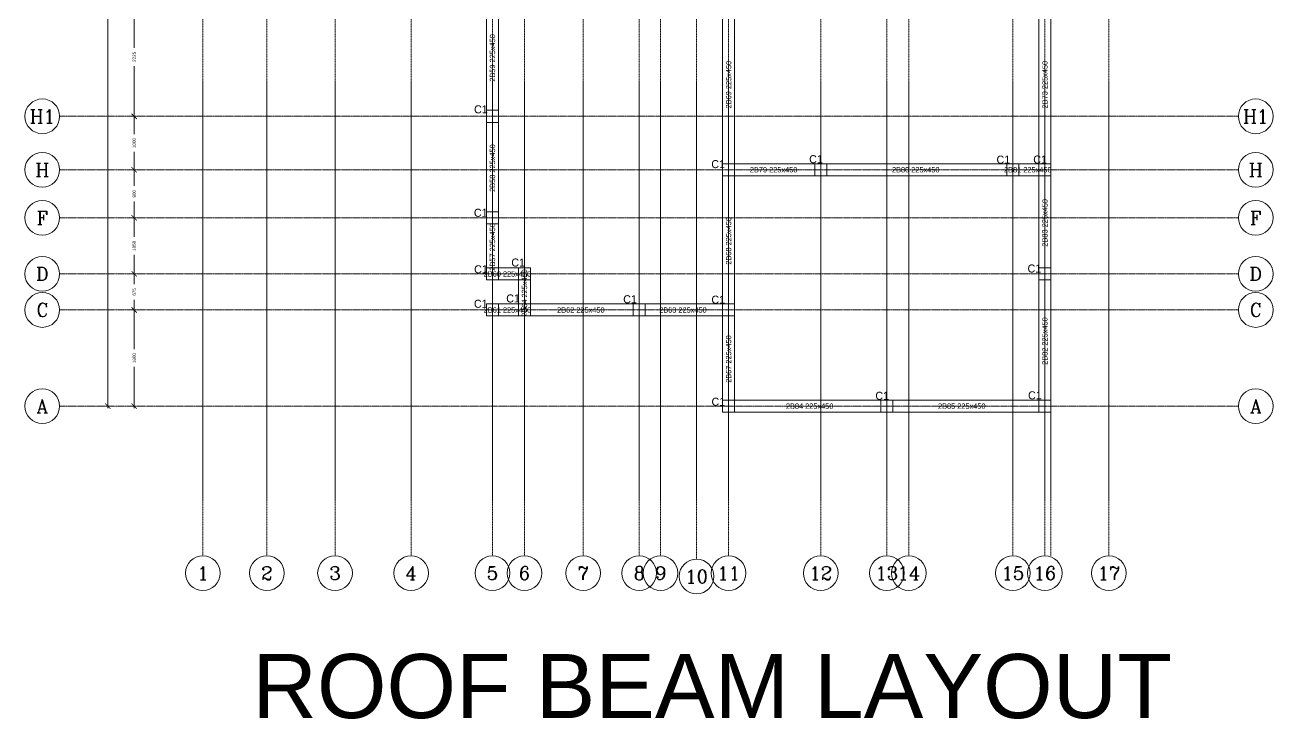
# Model space of a CAD drawing. Header units: inches. Extents: x 63905 to 122805, y 38716 to 73428.
# Drawn here: x 99421 to 122805, y 39354 to 52346 of the extents above; entities that cross this region are included whole.
import ezdxf
from ezdxf.enums import TextEntityAlignment as Align

# ---------------------------------------------------------------- set-up
doc = ezdxf.new("R2010")
doc.units = ezdxf.units.IN
doc.header["$MEASUREMENT"] = 0
doc.linetypes.add('CENTER2', pattern=[0.7, 0.5, -0.1, 0, -0.1])
doc.linetypes.add('HIDDEN2', pattern=[0.1875, 0.125, -0.0625])
doc.layers.get('Defpoints').update_dxf_attribs({"lineweight": 9})
for name, color, linetype, lineweight in [('Axis_1', 8, 'CENTER2', 0), ('Axis_2', 8, 'CENTER2', 0), ('AxisBalloons_1', 150, 'ByLayer', 0), ('AxisBalloons_2', 150, 'ByLayer', 0), ('AxisText_1', 18, 'ByLayer', 0), ('AxisText_2', 18, 'ByLayer', 0), ('Beam', 3, 'HIDDEN2', 0), ('BeamText', 5, 'ByLayer', 0), ('Column', 1, 'ByLayer', 0), ('ELMLAB', 2, 'Continuous', 0)]:
    doc.layers.add(name, color=color, linetype=linetype, lineweight=lineweight)
doc.layers.add('texts', color=7, linetype='Continuous')
doc.styles.add('AxisText_1', font='ROMANC', dxfattribs={"height": 50})
doc.styles.add('AxisText_2', font='ROMANC', dxfattribs={"height": 50})
doc.styles.add('BeamText', font='TXT', dxfattribs={"height": 1000})
doc.styles.add('FootingText', font='TXT', dxfattribs={"height": 1500})
doc.styles.get("Standard").update_dxf_attribs({"font": 'arial.ttf'})
doc.dimstyles.new('DAMMY D', dxfattribs={"dimtxt": 60, "dimasz": 100, "dimexe": 100, "dimexo": 100, "dimgap": 80, "dimtad": 0, "dimdec": 0, "dimtxsty": 'Standard', "dimblk": 'ARCHTICK', "dimcen": 2.5, "dimdle": 40, "dimse1": 1, "dimse2": 1, "dimclrd": 7, "dimclre": 256, "dimclrt": 7, "dimadec": 0, "dimazin": 0, "dimtfac": 1, "dimtdec": 0, "dimtmove": 0, "dimatfit": 3, "dimldrblk": 'ARCHTICK', "dimfxl": 0.18, "dimlwd": -1, "dimlwe": -1, "dimarcsym": 0})

# ---------------------------------------------------------------- blocks, each defined once
blk = doc.blocks.new('_ArchTick')
at = {"color": 0, "linetype": 'ByBlock', "const_width": 0.15}
blk.add_lwpolyline([(-0.5, -0.5), (0.5, 0.5)], dxfattribs=at)
blk = doc.blocks.new('*D146')
at = {"layer": 'Defpoints', "color": 0, "transparency": 16777216}
for p in [(101467, 47011), (102755, 47011), (102755, 45211)]:
    blk.add_point(p, dxfattribs=at)
at = {"layer": 'ELMLAB', "color": 7, "transparency": 16777216}
for p, q in [((101467, 47051), (101467, 46278)), ((101467, 45171), (101467, 45944))]:
    blk.add_line(p, q, dxfattribs=at)
at = {"layer": 'ELMLAB', "color": 7, "transparency": 16777216, "xscale": 100, "yscale": 100, "zscale": 100}
for p, rotation in [((101467, 47011), 90), ((101467, 45211), 270)]:
    blk.add_blockref('_ArchTick', p, dxfattribs=dict(at, rotation=rotation))
at = {"layer": 'ELMLAB', "color": 7, "transparency": 16777216, "insert": (101467, 46111), "char_height": 60, "attachment_point": 5, "rotation": 90}
blk.add_mtext('1800', dxfattribs=at)
blk = doc.blocks.new('*D147')
at = {"layer": 'Defpoints', "color": 0, "transparency": 16777216}
for p in [(100071, 47686), (101467, 47686), (100071, 47011)]:
    blk.add_point(p, dxfattribs=at)
at = {"layer": 'ELMLAB', "color": 7, "transparency": 16777216}
for p, q in [((101467, 47726), (101467, 47495)), ((101467, 46971), (101467, 47202))]:
    blk.add_line(p, q, dxfattribs=at)
at = {"layer": 'ELMLAB', "color": 7, "transparency": 16777216, "xscale": 100, "yscale": 100, "zscale": 100}
for p, rotation in [((101467, 47686), 90), ((101467, 47011), 270)]:
    blk.add_blockref('_ArchTick', p, dxfattribs=dict(at, rotation=rotation))
at = {"layer": 'ELMLAB', "color": 7, "transparency": 16777216, "insert": (101467, 47349), "char_height": 60, "attachment_point": 5, "rotation": 90}
blk.add_mtext('675', dxfattribs=at)
blk = doc.blocks.new('*D148')
at = {"layer": 'Defpoints', "color": 0, "transparency": 16777216}
for p in [(100071, 48736), (101467, 48736), (100071, 47686)]:
    blk.add_point(p, dxfattribs=at)
at = {"layer": 'ELMLAB', "color": 7, "transparency": 16777216}
for p, q in [((101467, 48776), (101467, 48378)), ((101467, 47646), (101467, 48044))]:
    blk.add_line(p, q, dxfattribs=at)
at = {"layer": 'ELMLAB', "color": 7, "transparency": 16777216, "xscale": 100, "yscale": 100, "zscale": 100}
for p, rotation in [((101467, 48736), 90), ((101467, 47686), 270)]:
    blk.add_blockref('_ArchTick', p, dxfattribs=dict(at, rotation=rotation))
at = {"layer": 'ELMLAB', "color": 7, "transparency": 16777216, "insert": (101467, 48211), "char_height": 60, "attachment_point": 5, "rotation": 90}
blk.add_mtext('1050', dxfattribs=at)
blk = doc.blocks.new('*D149')
at = {"layer": 'Defpoints', "color": 0, "transparency": 16777216}
for p in [(100071, 49636), (101467, 49636), (100071, 48736)]:
    blk.add_point(p, dxfattribs=at)
at = {"layer": 'ELMLAB', "color": 7, "transparency": 16777216}
for p, q in [((101467, 49676), (101467, 49332)), ((101467, 48696), (101467, 49040))]:
    blk.add_line(p, q, dxfattribs=at)
at = {"layer": 'ELMLAB', "color": 7, "transparency": 16777216, "xscale": 100, "yscale": 100, "zscale": 100}
for p, rotation in [((101467, 49636), 90), ((101467, 48736), 270)]:
    blk.add_blockref('_ArchTick', p, dxfattribs=dict(at, rotation=rotation))
at = {"layer": 'ELMLAB', "color": 7, "transparency": 16777216, "insert": (101467, 49186), "char_height": 60, "attachment_point": 5, "rotation": 90}
blk.add_mtext('900', dxfattribs=at)
blk = doc.blocks.new('*D150')
at = {"layer": 'Defpoints', "color": 0, "transparency": 16777216}
for p in [(100071, 50636), (101467, 50636), (100071, 49636)]:
    blk.add_point(p, dxfattribs=at)
at = {"layer": 'ELMLAB', "color": 7, "transparency": 16777216}
for p, q in [((101467, 50676), (101467, 50303)), ((101467, 49596), (101467, 49969))]:
    blk.add_line(p, q, dxfattribs=at)
at = {"layer": 'ELMLAB', "color": 7, "transparency": 16777216, "xscale": 100, "yscale": 100, "zscale": 100}
for p, rotation in [((101467, 50636), 90), ((101467, 49636), 270)]:
    blk.add_blockref('_ArchTick', p, dxfattribs=dict(at, rotation=rotation))
at = {"layer": 'ELMLAB', "color": 7, "transparency": 16777216, "insert": (101467, 50136), "char_height": 60, "attachment_point": 5, "rotation": 90}
blk.add_mtext('1000', dxfattribs=at)
blk = doc.blocks.new('*D151')
at = {"layer": 'Defpoints', "color": 0, "transparency": 16777216}
for p in [(100071, 52861), (101467, 52861), (100071, 50636)]:
    blk.add_point(p, dxfattribs=at)
at = {"layer": 'ELMLAB', "color": 7, "transparency": 16777216}
for p, q in [((101467, 52901), (101467, 51919)), ((101467, 50596), (101467, 51578))]:
    blk.add_line(p, q, dxfattribs=at)
at = {"layer": 'ELMLAB', "color": 7, "transparency": 16777216, "xscale": 100, "yscale": 100, "zscale": 100}
for p, rotation in [((101467, 52861), 90), ((101467, 50636), 270)]:
    blk.add_blockref('_ArchTick', p, dxfattribs=dict(at, rotation=rotation))
at = {"layer": 'ELMLAB', "color": 7, "transparency": 16777216, "insert": (101467, 51749), "char_height": 60, "attachment_point": 5, "rotation": 90}
blk.add_mtext('2225', dxfattribs=at)
blk = doc.blocks.new('*D170')
at = {"layer": 'Defpoints', "color": 0, "transparency": 16777216}
for p in [(100071, 70374), (100071, 45211), (100972, 45211)]:
    blk.add_point(p, dxfattribs=at)
at = {"layer": 'ELMLAB', "color": 7, "transparency": 16777216}
for p, q in [((100972, 70414), (100972, 57986)), ((100972, 45171), (100972, 57599))]:
    blk.add_line(p, q, dxfattribs=at)
at = {"layer": 'ELMLAB', "color": 7, "transparency": 16777216, "xscale": 100, "yscale": 100, "zscale": 100}
for p, rotation in [((100972, 70374), 90), ((100972, 45211), 270)]:
    blk.add_blockref('_ArchTick', p, dxfattribs=dict(at, rotation=rotation))
at = {"layer": 'ELMLAB', "color": 7, "transparency": 16777216, "insert": (100972, 57792), "char_height": 60, "attachment_point": 5, "rotation": 90}
blk.add_mtext('25163', dxfattribs=at)

msp = doc.modelspace()

# ---------------------------------------------------------------- linework, layer by layer
at = {"layer": 'Axis_1'}
for p, q in [((100070.8, 50636), (122155.2, 50636)), ((100070.8, 49636), (122155.2, 49636)), ((100070.8, 48736), (122155.2, 48736)), ((100070.8, 47686), (122155.2, 47686)), ((100070.8, 47011), (122155.2, 47011)), ((100070.8, 45211), (122155.2, 45211))]:
    msp.add_line(p, q, dxfattribs=at)
at = {"layer": 'Axis_2'}
for p, q in [((102755, 42410.1), (102755, 72778.5)), ((103955, 42410.1), (103955, 72778.5)), ((105230, 42410.1), (105230, 72778.5)), ((106655, 42410.1), (106655, 72778.5)), ((108180, 42410.1), (108180, 72778.5)), ((108780, 42410.1), (108780, 72778.5)), ((109880, 42410.1), (109880, 72778.5)), ((110930, 42410.1), (110930, 72778.5)), ((111330, 42410.1), (111330, 72778.5)), ((112005, 42348.5), (112005, 72778.5)), ((112605, 42410.1), (112605, 72778.5)), ((114330, 42410.1), (114330, 72778.5)), ((115567.5, 42410.1), (115567.5, 72778.5)), ((115980, 42410.1), (115980, 72778.5)), ((117930, 42410.1), (117930, 72778.5)), ((118530, 42410.1), (118530, 72778.5)), ((118530, 42410.1), (118530, 72778.5)), ((118530, 42410.1), (118530, 72778.5)), ((118642.5, 42410.1), (118642.5, 72778.5)), ((119730, 42410.1), (119730, 72778.5))]:
    msp.add_line(p, q, dxfattribs=at)
at = {"layer": 'AxisBalloons_1'}
for centre in [(99745.8, 50636), (122480.2, 50636), (99745.8, 49636), (122480.2, 49636), (99745.8, 48736), (122480.2, 48736), (99745.8, 47686), (122480.2, 47686), (99745.8, 47011), (122480.2, 47011), (99745.8, 45211), (122480.2, 45211)]:
    msp.add_circle(centre, 325, dxfattribs=at)
at = {"layer": 'AxisBalloons_2'}
for centre in [(102755, 42085.1), (103955, 42085.1), (105230, 42085.1), (106655, 42085.1), (108180, 42085.1), (108780, 42085.1), (109880, 42085.1), (110930, 42085.1), (111330, 42085.1), (112005, 42023.5), (112605, 42085.1), (114330, 42085.1), (115567.5, 42085.1), (115980, 42085.1), (117930, 42085.1), (118530, 42085.1), (119730, 42085.1)]:
    msp.add_circle(centre, 325, dxfattribs=at)
at = {"layer": 'Beam', "linetype": 'Continuous'}
for p, q in [((108067.5, 50748.5), (108067.5, 52748.5)), ((108292.5, 50748.5), (108292.5, 52748.5)), ((112492.5, 49748.5), (112492.5, 52748.5)), ((112717.5, 49748.5), (112717.5, 52748.5)), ((118417.5, 49748.5), (118417.5, 52748.5)), ((118642.5, 49748.5), (118642.5, 52748.5)), ((108067.5, 48848.5), (108067.5, 50523.5)), ((108292.5, 48848.5), (108292.5, 50523.5)), ((112717.5, 49748.5), (114217.5, 49748.5)), ((114442.5, 49748.5), (117817.5, 49748.5)), ((118042.5, 49748.5), (118417.5, 49748.5)), ((112492.5, 47123.5), (112492.5, 49523.5)), ((112717.5, 47123.5), (112717.5, 49523.5)), ((112717.5, 49523.5), (114217.5, 49523.5)), ((114442.5, 49523.5), (117817.5, 49523.5)), ((118042.5, 49523.5), (118417.5, 49523.5)), ((118417.5, 47798.5), (118417.5, 49523.5)), ((118642.5, 47798.5), (118642.5, 49523.5)), ((108067.5, 47798.5), (108067.5, 48623.5)), ((108292.5, 47798.5), (108292.5, 48623.5)), ((108292.5, 47798.5), (108667.5, 47798.5)), ((108292.5, 47573.5), (108667.5, 47573.5)), ((108667.5, 47123.5), (108667.5, 47573.5)), ((108892.5, 47123.5), (108892.5, 47573.5)), ((118417.5, 45323.5), (118417.5, 47573.5)), ((118642.5, 45323.5), (118642.5, 47573.5)), ((108292.5, 47123.5), (108667.5, 47123.5)), ((108892.5, 47123.5), (110817.5, 47123.5)), ((111042.5, 47123.5), (112492.5, 47123.5)), ((108292.5, 46898.5), (108667.5, 46898.5)), ((108892.5, 46898.5), (110817.5, 46898.5)), ((111042.5, 46898.5), (112492.5, 46898.5)), ((112492.5, 45323.5), (112492.5, 46898.5)), ((112717.5, 45323.5), (112717.5, 46898.5)), ((112717.5, 45323.5), (115567.5, 45323.5)), ((115567.5, 45323.5), (118417.5, 45323.5)), ((112717.5, 45098.5), (115567.5, 45098.5)), ((115567.5, 45098.5), (118417.5, 45098.5))]:
    msp.add_line(p, q, dxfattribs=at)
at = {"layer": 'Column'}
for points in [[(108067.5, 50523.5), (108292.5, 50523.5), (108292.5, 50748.5), (108067.5, 50748.5)], [(112492.5, 49523.5), (112717.5, 49523.5), (112717.5, 49748.5), (112492.5, 49748.5)], [(114217.5, 49523.5), (114442.5, 49523.5), (114442.5, 49748.5), (114217.5, 49748.5)], [(117817.5, 49523.5), (118042.5, 49523.5), (118042.5, 49748.5), (117817.5, 49748.5)], [(118417.5, 49523.5), (118642.5, 49523.5), (118642.5, 49748.5), (118417.5, 49748.5)], [(108067.5, 48623.5), (108292.5, 48623.5), (108292.5, 48848.5), (108067.5, 48848.5)], [(108067.5, 47573.5), (108292.5, 47573.5), (108292.5, 47798.5), (108067.5, 47798.5)], [(108667.5, 47573.5), (108892.5, 47573.5), (108892.5, 47798.5), (108667.5, 47798.5)], [(118417.5, 47573.5), (118642.5, 47573.5), (118642.5, 47798.5), (118417.5, 47798.5)], [(108067.5, 46898.5), (108292.5, 46898.5), (108292.5, 47123.5), (108067.5, 47123.5)], [(108667.5, 46898.5), (108892.5, 46898.5), (108892.5, 47123.5), (108667.5, 47123.5)], [(110817.5, 46898.5), (111042.5, 46898.5), (111042.5, 47123.5), (110817.5, 47123.5)], [(112492.5, 46898.5), (112717.5, 46898.5), (112717.5, 47123.5), (112492.5, 47123.5)], [(112492.5, 45098.5), (112717.5, 45098.5), (112717.5, 45323.5), (112492.5, 45323.5)], [(115455, 45098.5), (115680, 45098.5), (115680, 45323.5), (115455, 45323.5)], [(118417.5, 45098.5), (118642.5, 45098.5), (118642.5, 45323.5), (118417.5, 45323.5)]]:
    msp.add_lwpolyline(points, close=True, dxfattribs=at)

# ---------------------------------------------------------------- texts
at = {"layer": 'AxisText_1', "linetype": 'Continuous', "style": 'AxisText_1'}
for s, p in [('H1', (99745.8, 50636)), ('H1', (122480.2, 50636)), ('H', (99745.8, 49636)), ('H', (122480.2, 49636)), ('F', (99745.8, 48736)), ('F', (122480.2, 48736)), ('D', (99745.8, 47686)), ('D', (122480.2, 47686)), ('C', (99745.8, 47011)), ('C', (122480.2, 47011)), ('A', (99745.8, 45211)), ('A', (122480.2, 45211))]:
    msp.add_text(s, height=250, dxfattribs=at).set_placement(p, align=Align.MIDDLE_CENTER)
at = {"layer": 'AxisText_2', "linetype": 'Continuous', "style": 'AxisText_2'}
for s, p in [('1', (102755, 42085.1)), ('2', (103955, 42085.1)), ('3', (105230, 42085.1)), ('4', (106655, 42085.1)), ('5', (108180, 42085.1)), ('6', (108780, 42085.1)), ('7', (109880, 42085.1)), ('8', (110930, 42085.1)), ('9', (111330, 42085.1)), ('10', (112005, 42023.5)), ('11', (112605, 42085.1)), ('12', (114330, 42085.1)), ('13', (115567.5, 42085.1)), ('14', (115980, 42085.1)), ('15', (117930, 42085.1)), ('16', (118530, 42085.1)), ('17', (119730, 42085.1))]:
    msp.add_text(s, height=250, dxfattribs=at).set_placement(p, align=Align.MIDDLE_CENTER)
at = {"layer": 'Beam', "color": 5, "linetype": 'Continuous', "lineweight": 30, "style": 'FootingText'}
for p in [(107835.2, 50646.6), (112280.2, 49621.1), (114113.7, 49713.6), (117624.7, 49705.1), (118312.7, 49707.1), (107832.2, 48710.6), (108533.7, 47779.1), (107836.7, 47652.1), (118205.7, 47667.1), (108438.2, 47106.6), (110629.7, 47091.6), (112282.2, 47084.1), (107833.2, 47007.6), (112284.7, 45173.6), (115354.2, 45284.6), (118215.7, 45293.6)]:
    msp.add_text('C1', height=150, dxfattribs=at).set_placement(p, align=Align.BOTTOM_LEFT)
at = {"layer": 'BeamText', "linetype": 'Continuous', "style": 'BeamText'}
for s, p in [('2B59 225x450 ', (108180, 51748.5)), ('2B69 225x450 ', (112605, 51248.5)), ('2B73 225x450 ', (118530, 51248.5)), ('2B58 225x450 ', (108180, 49686)), ('2B83 225x450 ', (118530, 48661)), ('2B68 225x450 ', (112605, 48323.5)), ('2B57 225x450 ', (108180, 48211)), ('2B64 225x450 ', (108780, 47348.5)), ('2B82 225x450 ', (118530, 46448.5)), ('2B67 225x450 ', (112605, 46111))]:
    msp.add_text(s, height=100, rotation=90, dxfattribs=at).set_placement(p, align=Align.MIDDLE_CENTER)
for s, p in [('2B79 225x450 ', (113467.5, 49636)), ('2B80 225x450 ', (116130, 49636)), ('2B81 225x450 ', (118230, 49636)), ('2B60 225x450 ', (108480, 47686)), ('2B61 225x450 ', (108480, 47011)), ('2B62 225x450 ', (109855, 47011)), ('2B63 225x450 ', (111767.5, 47011)), ('2B84 225x450 ', (114142.5, 45211)), ('2B85 225x450 ', (116992.5, 45211))]:
    msp.add_text(s, height=100, dxfattribs=at).set_placement(p, align=Align.MIDDLE_CENTER)
at = {"layer": 'texts', "color": 3, "ltscale": 5, "insert": (103680.6, 40570.9), "char_height": 1200, "width": 36662.845, "attachment_point": 1}
msp.add_mtext('ROOF BEAM LAYOUT', dxfattribs=at)

# ---------------------------------------------------------------- dimensions: what is measured, and where the dimension line sits
at = {"layer": 'ELMLAB', "color": 3}
for base, p1, p2, picture, middle in [((100972.2449, 45211.0483), (100070.8491, 70373.5493), (100070.8491, 45211.0483), '*D170', (100972.2449, 57792.2988)), ((101466.7, 52861), (100070.8, 50636), (100070.8, 52861), '*D151', (101466.7, 51748.5)), ((101466.7, 50636), (100070.8, 49636), (100070.8, 50636), '*D150', (101466.7, 50136)), ((101466.7, 49636), (100070.8, 48736), (100070.8, 49636), '*D149', (101466.7, 49186)), ((101466.7, 48736), (100070.8, 47686), (100070.8, 48736), '*D148', (101466.7, 48211)), ((101466.7, 47686), (100070.8, 47011), (100070.8, 47686), '*D147', (101466.7, 47348.5)), ((101466.7, 47011), (102755, 45211), (102755, 47011), '*D146', (101466.7, 46111))]:
    dim = msp.add_linear_dim(base=base, p1=p1, p2=p2, angle=90, dimstyle='DAMMY D', dxfattribs=at)
    dim.commit()
    dim.dimension.update_dxf_attribs({"geometry": picture, "text_midpoint": middle})

doc.saveas('drawing.dxf')
